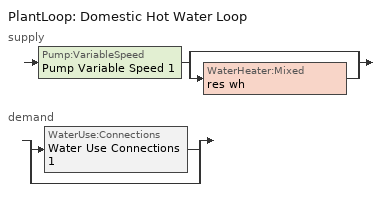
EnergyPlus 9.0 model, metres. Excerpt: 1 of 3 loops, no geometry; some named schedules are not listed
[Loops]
PlantLoop 'Domestic Hot Water Loop'
 supply: Pump:VariableSpeed 'Pump Variable Speed 1' > split
  | bypass
  | WaterHeater:Mixed 'res wh'
 demand: split
  | WaterUse:Connections 'Water Use Connections 1'
  | bypass
[PlantLoop]
Domestic Hot Water Loop: Fluid Type=Water; Plant Equipment Operation Scheme=Domestic Hot Water Loop Operation Schemes; Maximum Loop Temperature {C}=100; Minimum Loop Temperature {C}=0; Maximum Loop Flow Rate {m3/s}=0.01; Minimum Loop Flow Rate {m3/s}=0; Plant Loop Volume {m3}=0.003; Load Distribution Scheme=Optimal; Plant Loop Demand Calculation Scheme=SingleSetpoint
[Sizing:Plant]
Domestic Hot Water Loop: Loop Type=Heating; Design Loop Exit Temperature {C}=52.6667; Loop Design Temperature Difference {deltaC}=5.55556; Sizing Option=NonCoincident; Zone Timesteps in Averaging Window=1; Coincident Sizing Factor Mode=None
[Pump:VariableSpeed]
Pump Variable Speed 1: Design Maximum Flow Rate {m3/s}=0.01; Design Pump Head {Pa}=1; Design Power Consumption {W}=0; Motor Efficiency=1; Fraction of Motor Inefficiencies to Fluid Stream=0; Coefficient 1 of the Part Load Performance Curve=0; Coefficient 2 of the Part Load Performance Curve=1; Coefficient 3 of the Part Load Performance Curve=0; Coefficient 4 of the Part Load Performance Curve=0; Design Minimum Flow Rate {m3/s}=0; Pump Control Type=Intermittent; Skin Loss Radiative Fraction=0.5; Design Power Sizing Method=PowerPerFlowPerPressure; Design Electric Power per Unit Flow Rate {W/(m3/s)}=348701.1; Design Shaft Power per Unit Flow Rate per Unit Head=1.28205; Design Minimum Flow Rate Fraction=0
[WaterHeater:Mixed]
res wh: Tank Volume {m3}=0.136275; Setpoint Temperature Schedule=WH Setpoint Temp; Deadband Temperature Difference {deltaC}=2; Maximum Temperature Limit {C}=99; Heater Control Type=Cycle; Heater Maximum Capacity {W}=5500.06; Heater Minimum Capacity {W}=0; Heater Ignition Minimum Flow Rate {m3/s}=0; Heater Ignition Delay {s}=0; Heater Fuel Type=Electricity; Heater Thermal Efficiency=0.8; Off Cycle Parasitic Fuel Consumption Rate {W}=0; Off Cycle Parasitic Fuel Type=Electricity; Off Cycle Parasitic Heat Fraction to Tank=0; On Cycle Parasitic Fuel Consumption Rate {W}=0; On Cycle Parasitic Fuel Type=Electricity; On Cycle Parasitic Heat Fraction to Tank=0; Ambient Temperature Indicator=Zone; Ambient Temperature Zone=living; Off Cycle Loss Coefficient to Ambient Temperature {W/K}=0.704228; Off Cycle Loss Fraction to Zone=1; On Cycle Loss Coefficient to Ambient Temperature {W/K}=0.704228; On Cycle Loss Fraction to Zone=1; Use Side Effectiveness=1; Source Side Effectiveness=1; Use Side Design Flow Rate {m3/s}=Autosize; Source Side Design Flow Rate {m3/s}=Autosize; Indirect Water Heating Recovery Time {hr}=1.5; Source Side Flow Control Mode=IndirectHeatPrimarySetpoint
[SetpointManager:Scheduled]
Setpoint Manager Scheduled 1: Control Variable=Temperature; Schedule=dhw temp
[WaterUse:Connections]
Water Use Connections 1: Water Use Equipment Name 1=res cw; Water Use Equipment Name 2=res dw; Water Use Equipment Name 3=res shower; Water Use Equipment Name 4=res hot water distribution
[WaterUse:Equipment] Target Temperature Schedule=WH Setpoint Temp
Name | Peak Flow Rate {m3/s} | Flow Rate Fraction Schedule
res cw | 1.51373e-07 | Hot Water Draw Profile
res dw | 1.12977e-08 | Hot Water Draw Profile
res hot water distribution | 5.99978e-07 | Mixed Water Draw Profile
[PlantEquipmentOperationSchemes]
Domestic Hot Water Loop Operation Schemes: Control Scheme Object Type 1=PlantEquipmentOperation:HeatingLoad; Control Scheme Name 1=Domestic Hot Water Loop Heating Operation Scheme; Control Scheme Schedule Name 1=Always On Discrete
[PlantEquipmentOperation:HeatingLoad]
Domestic Hot Water Loop Heating Operation Scheme: Load Range Lower Limit 1 {W}=0; Load Range Upper Limit 1 {W}=1000000000; Range Equipment List Name 1=Domestic Hot Water Loop Heating Equipment List
[PlantEquipmentList]
Domestic Hot Water Loop Heating Equipment List: WaterHeater:Mixed, res wh
[EnergyManagementSystem:Subroutine]
res_ds_res_ac_asys_lk_subrout: Set f_sup = 0.13696303696303697; Set f_ret = 0.10009990009990012; Set f_OA = 0.0; Set oafrate = f_OA * res_ds_res_ac_asys_AhVfr; Set suplkfrate = f_sup * res_ds_res_ac_asys_AhVfr; Set retlkfrate = f_ret * res_ds_res_ac_asys_AhVfr; Set res_ds_res_ac_asys_AhToLiv = (@Abs (suplkfrate-retlkfrate-oafrate)); Set res_ds_res_ac_asys_LivToAh = 0; Set res_ds_res_ac_asys_lk_sup_fan_equiv = 0; Set res_ds_res_ac_asys_lk_ret_fan_equiv = oafrate; If res_ds_res_ac_asys_AhMfr>0; Set h_SA=(@HFnTdbW res_ds_res_ac_asys_AhTt res_ds_res_ac_asys_AhWt); Set h_AHZ=(@HFnTdbW res_ds_res_ac_asys_AhT res_ds_res_ac_asys_AhW); Set h_RA=(@HFnTdbW res_ds_res_ac_asys_RaT res_ds_res_ac_asys_RaW); Set h_fg=(@HfgAirFnWTdb res_ds_res_ac_asys_AhWt res_ds_res_ac_asys_AhTt); Set SALkQtot=f_sup*res_ds_res_ac_asys_AhMfr*(h_RA-h_SA); Set temp1=h_fg*(res_ds_res_ac_asys_RaW-res_ds_res_ac_asys_AhWt); Set res_ds_res_ac_asys_SupLatLkToLv = f_sup*res_ds_res_ac_asys_AhMfr*temp1; Set res_ds_res_ac_asys_SupSLkToLv = SALkQtot-res_ds_res_ac_asys_SupLatLkToLv; Set eTm=(res_ds_res_ac_asys_FanRtf/(res_ds_res_ac_asys_AhMfr*1006.0))*160.315; Set eTm=0-eTm; Set temp4=res_ds_res_ac_asys_AhT; Set tsup=temp4+((res_ds_res_ac_asys_AhTt-res_ds_res_ac_asys_AhT)*(@Exp eTm)); Set temp5=tsup-res_ds_res_ac_asys_AhTt; Set res_ds_res_ac_asys_SupDCnToLv = res_ds_res_ac_asys_AhMfr*1006.0*temp5; Set res_ds_res_ac_asys_SupDCnToAh = 0-res_ds_res_ac_asys_SupDCnToLv; Set eTm=(res_ds_res_ac_asys_FanRtf/(res_ds_res_ac_asys_AhMfr*1006.0))*15.195; Set eTm=0-eTm; Set temp6=res_ds_res_ac_asys_AhT; Set tret=temp6+((res_ds_res_ac_asys_RaT-res_ds_res_ac_asys_AhT)*(@Exp eTm)); Set temp7=tret-res_ds_res_ac_asys_RaT; Set res_ds_res_ac_asys_RetDCnToPl=res_ds_res_ac_asys_AhMfr*1006.0*temp7; Set res_ds_res_ac_asys_RetDCnToAh=0-res_ds_res_ac_asys_RetDCnToPl; Set res_ds_res_ac_asys_RetLatLk=0; Set temp2=(res_ds_res_ac_asys_AhT-res_ds_res_ac_asys_RaT); Set res_ds_res_ac_asys_RetSLk=f_ret*res_ds_res_ac_asys_AhMfr*1006.0*temp2; Set QtLkToAHZn=f_sup*res_ds_res_ac_asys_AhMfr*(h_SA-h_AHZ); Set temp3=(res_ds_res_ac_asys_AhWt-res_ds_res_ac_asys_AhW); Set res_ds_res_ac_asys_SupLatLkToAh=f_sup*res_ds_res_ac_asys_AhMfr*h_fg; Set res_ds_res_ac_asys_SupLatLkToAh=res_ds_res_ac_asys_SupLatLkToAh*temp3; Set res_ds_res_ac_asys_SupSLkToAh=QtLkToAHZn-res_ds_res_ac_asys_SupLatLkToAh; Else; Set res_ds_res_ac_asys_SupLatLkToLv=0; Set res_ds_res_ac_asys_SupSLkToLv=0; Set res_ds_res_ac_asys_SupDCnToLv=0; Set res_ds_res_ac_asys_SupDCnToAh=0; Set res_ds_res_ac_asys_RetDCnToPl=0; Set res_ds_res_ac_asys_RetDCnToAh=0; Set res_ds_res_ac_asys_RetLatLk=0; Set res_ds_res_ac_asys_RetSLk=0; Set res_ds_res_ac_asys_SupLatLkToAh=0; Set res_ds_res_ac_asys_SupSLkToAh=0; EndIf
res_ds_res_fur_gas_asys_lk_subrout: Set f_sup = 0.13696303696303697; Set f_ret = 0.10009990009990012; Set f_OA = 0.0; Set oafrate = f_OA * res_ds_res_fur_gas_asys_AhVfr; Set suplkfrate = f_sup * res_ds_res_fur_gas_asys_AhVfr; Set retlkfrate = f_ret * res_ds_res_fur_gas_asys_AhVfr; Set res_ds_res_fur_gas_asys_AhToLiv = (@Abs (suplkfrate-retlkfrate-oafrate)); Set res_ds_res_fur_gas_asys_LivToAh = 0; Set res_ds_res_fur_gas_asys_lk_sup_fan_equiv = 0; Set res_ds_res_fur_gas_asys_lk_ret_fan_equiv = oafrate; If res_ds_res_fur_gas_asys_AhMfr>0; Set h_SA=(@HFnTdbW res_ds_res_fur_gas_asys_AhTt res_ds_res_fur_gas_asys_AhWt); Set h_AHZ=(@HFnTdbW res_ds_res_fur_gas_asys_AhT res_ds_res_fur_gas_asys_AhW); Set h_RA=(@HFnTdbW res_ds_res_fur_gas_asys_RaT res_ds_res_fur_gas_asys_RaW); Set h_fg=(@HfgAirFnWTdb res_ds_res_fur_gas_asys_AhWt res_ds_res_fur_gas_asys_AhTt); Set SALkQtot=f_sup*res_ds_res_fur_gas_asys_AhMfr*(h_RA-h_SA); Set temp1=h_fg*(res_ds_res_fur_gas_asys_RaW-res_ds_res_fur_gas_asys_AhWt); Set res_ds_res_fur_gas_asys_SupLatLkToLv = f_sup*res_ds_res_fur_gas_asys_AhMfr*temp1; Set res_ds_res_fur_gas_asys_SupSLkToLv = SALkQtot-res_ds_res_fur_gas_asys_SupLatLkToLv; Set eTm=(res_ds_res_fur_gas_asys_FanRtf/(res_ds_res_fur_gas_asys_AhMfr*1006.0))*160.315; Set eTm=0-eTm; Set temp4=res_ds_res_fur_gas_asys_AhT; Set tsup=temp4+((res_ds_res_fur_gas_asys_AhTt-res_ds_res_fur_gas_asys_AhT)*(@Exp eTm)); Set temp5=tsup-res_ds_res_fur_gas_asys_AhTt; Set res_ds_res_fur_gas_asys_SupDCnToLv = res_ds_res_fur_gas_asys_AhMfr*1006.0*temp5; Set res_ds_res_fur_gas_asys_SupDCnToAh = 0-res_ds_res_fur_gas_asys_SupDCnToLv; Set eTm=(res_ds_res_fur_gas_asys_FanRtf/(res_ds_res_fur_gas_asys_AhMfr*1006.0))*15.195; Set eTm=0-eTm; Set temp6=res_ds_res_fur_gas_asys_AhT; Set tret=temp6+((res_ds_res_fur_gas_asys_RaT-res_ds_res_fur_gas_asys_AhT)*(@Exp eTm)); Set temp7=tret-res_ds_res_fur_gas_asys_RaT; Set res_ds_res_fur_gas_asys_RetDCnToPl=res_ds_res_fur_gas_asys_AhMfr*1006.0*temp7; Set res_ds_res_fur_gas_asys_RetDCnToAh=0-res_ds_res_fur_gas_asys_RetDCnToPl; Set res_ds_res_fur_gas_asys_RetLatLk=0; Set temp2=(res_ds_res_fur_gas_asys_AhT-res_ds_res_fur_gas_asys_RaT); Set res_ds_res_fur_gas_asys_RetSLk=f_ret*res_ds_res_fur_gas_asys_AhMfr*1006.0*temp2; Set QtLkToAHZn=f_sup*res_ds_res_fur_gas_asys_AhMfr*(h_SA-h_AHZ); Set temp3=(res_ds_res_fur_gas_asys_AhWt-res_ds_res_fur_gas_asys_AhW); Set res_ds_res_fur_gas_asys_SupLatLkToAh=f_sup*res_ds_res_fur_gas_asys_AhMfr*h_fg; Set res_ds_res_fur_gas_asys_SupLatLkToAh=res_ds_res_fur_gas_asys_SupLatLkToAh*temp3; Set res_ds_res_fur_gas_asys_SupSLkToAh=QtLkToAHZn-res_ds_res_fur_gas_asys_SupLatLkToAh; Else; Set res_ds_res_fur_gas_asys_SupLatLkToLv=0; Set res_ds_res_fur_gas_asys_SupSLkToLv=0; Set res_ds_res_fur_gas_asys_SupDCnToLv=0; Set res_ds_res_fur_gas_asys_SupDCnToAh=0; Set res_ds_res_fur_gas_asys_RetDCnToPl=0; Set res_ds_res_fur_gas_asys_RetDCnToAh=0; Set res_ds_res_fur_gas_asys_RetLatLk=0; Set res_ds_res_fur_gas_asys_RetSLk=0; Set res_ds_res_fur_gas_asys_SupLatLkToAh=0; Set res_ds_res_fur_gas_asys_SupSLkToAh=0; EndIf
[Schedule:Day:Interval]
res shower allday1; res shower allday10; res shower allday11; res shower allday12; res shower allday2; res shower allday3; res shower allday4; res shower allday5; res shower allday6; res shower allday7; res shower allday8; res shower allday9: No, 01:00, 0.123457, 02:00, 0.0740741, 03:00, 0.0493827, 04:00, 0.0246914, 05:00, 0.0493827, 06:00, 0.0740741, 07:00, 0.197531, 08:00, 0.395062, 09:00, 0.592593, 10:00, 0.839506, 11:00, 0.962963, 12:00, 1, 13:00, 0.91358, 14:00, 0.82716, 15:00, 0.703704, 16:00, 0.753086, 17:00, 0.679012, 18:00, 0.666667, 20:00, 0.62963, 21:00, 0.641975, 22:00, 0.666667, 23:00, 0.54321, 24:00, 0.296296
Schedule Day 10: No, 24:00, 0
[Schedule:Week:Daily]
res shower Week Rule - Jan1-Jan6: Schedule Day 10, res shower allday1, res shower allday1, res shower allday1, res shower allday1, res shower allday1, res shower allday1, Schedule Day 10, Schedule Day 10, Schedule Day 10, Schedule Day 10, Schedule Day 10
res shower Week Rule - Jan7-Jan27: res shower allday1, res shower allday1, res shower allday1, res shower allday1, res shower allday1, res shower allday1, res shower allday1, Schedule Day 10, Schedule Day 10, Schedule Day 10, Schedule Day 10, Schedule Day 10
res shower Week Rule - Jan28-Feb3: res shower allday1, res shower allday1, res shower allday1, res shower allday1, res shower allday2, res shower allday2, res shower allday2, Schedule Day 10, Schedule Day 10, Schedule Day 10, Schedule Day 10, Schedule Day 10
res shower Week Rule - Feb4-Feb24: res shower allday2, res shower allday2, res shower allday2, res shower allday2, res shower allday2, res shower allday2, res shower allday2, Schedule Day 10, Schedule Day 10, Schedule Day 10, Schedule Day 10, Schedule Day 10
res shower Week Rule - Feb25-Mar3: res shower allday2, res shower allday2, res shower allday2, res shower allday2, res shower allday3, res shower allday3, res shower allday3, Schedule Day 10, Schedule Day 10, Schedule Day 10, Schedule Day 10, Schedule Day 10
res shower Week Rule - Mar4-Mar31: res shower allday3, res shower allday3, res shower allday3, res shower allday3, res shower allday3, res shower allday3, res shower allday3, Schedule Day 10, Schedule Day 10, Schedule Day 10, Schedule Day 10, Schedule Day 10
res shower Week Rule - Apr1-Apr28: res shower allday4, res shower allday4, res shower allday4, res shower allday4, res shower allday4, res shower allday4, res shower allday4, Schedule Day 10, Schedule Day 10, Schedule Day 10, Schedule Day 10, Schedule Day 10
res shower Week Rule - Apr29-May5: res shower allday4, res shower allday4, res shower allday5, res shower allday5, res shower allday5, res shower allday5, res shower allday5, Schedule Day 10, Schedule Day 10, Schedule Day 10, Schedule Day 10, Schedule Day 10
res shower Week Rule - May6-May26: res shower allday5, res shower allday5, res shower allday5, res shower allday5, res shower allday5, res shower allday5, res shower allday5, Schedule Day 10, Schedule Day 10, Schedule Day 10, Schedule Day 10, Schedule Day 10
res shower Week Rule - May27-Jun2: res shower allday5, res shower allday5, res shower allday5, res shower allday5, res shower allday5, res shower allday6, res shower allday6, Schedule Day 10, Schedule Day 10, Schedule Day 10, Schedule Day 10, Schedule Day 10
res shower Week Rule - Jun3-Jun30: res shower allday6, res shower allday6, res shower allday6, res shower allday6, res shower allday6, res shower allday6, res shower allday6, Schedule Day 10, Schedule Day 10, Schedule Day 10, Schedule Day 10, Schedule Day 10
res shower Week Rule - Jul1-Jul28: res shower allday7, res shower allday7, res shower allday7, res shower allday7, res shower allday7, res shower allday7, res shower allday7, Schedule Day 10, Schedule Day 10, Schedule Day 10, Schedule Day 10, Schedule Day 10
res shower Week Rule - Jul29-Aug4: res shower allday7, res shower allday7, res shower allday7, res shower allday8, res shower allday8, res shower allday8, res shower allday8, Schedule Day 10, Schedule Day 10, Schedule Day 10, Schedule Day 10, Schedule Day 10
res shower Week Rule - Aug5-Aug25: res shower allday8, res shower allday8, res shower allday8, res shower allday8, res shower allday8, res shower allday8, res shower allday8, Schedule Day 10, Schedule Day 10, Schedule Day 10, Schedule Day 10, Schedule Day 10
res shower Week Rule - Aug26-Sep1: res shower allday8, res shower allday8, res shower allday8, res shower allday8, res shower allday8, res shower allday8, res shower allday9, Schedule Day 10, Schedule Day 10, Schedule Day 10, Schedule Day 10, Schedule Day 10
res shower Week Rule - Sep2-Sep29: res shower allday9, res shower allday9, res shower allday9, res shower allday9, res shower allday9, res shower allday9, res shower allday9, Schedule Day 10, Schedule Day 10, Schedule Day 10, Schedule Day 10, Schedule Day 10
res shower Week Rule - Sep30-Oct6: res shower allday9, res shower allday10, res shower allday10, res shower allday10, res shower allday10, res shower allday10, res shower allday10, Schedule Day 10, Schedule Day 10, Schedule Day 10, Schedule Day 10, Schedule Day 10
res shower Week Rule - Oct7-Oct27: res shower allday10, res shower allday10, res shower allday10, res shower allday10, res shower allday10, res shower allday10, res shower allday10, Schedule Day 10, Schedule Day 10, Schedule Day 10, Schedule Day 10, Schedule Day 10
res shower Week Rule - Oct28-Nov3: res shower allday10, res shower allday10, res shower allday10, res shower allday10, res shower allday11, res shower allday11, res shower allday11, Schedule Day 10, Schedule Day 10, Schedule Day 10, Schedule Day 10, Schedule Day 10
res shower Week Rule - Nov4-Nov24: res shower allday11, res shower allday11, res shower allday11, res shower allday11, res shower allday11, res shower allday11, res shower allday11, Schedule Day 10, Schedule Day 10, Schedule Day 10, Schedule Day 10, Schedule Day 10
res shower Week Rule - Nov25-Dec1: res shower allday11, res shower allday11, res shower allday11, res shower allday11, res shower allday11, res shower allday11, res shower allday12, Schedule Day 10, Schedule Day 10, Schedule Day 10, Schedule Day 10, Schedule Day 10
res shower Week Rule - Dec2-Dec31: res shower allday12, res shower allday12, res shower allday12, res shower allday12, res shower allday12, res shower allday12, res shower allday12, Schedule Day 10, Schedule Day 10, Schedule Day 10, Schedule Day 10, Schedule Day 10
[Schedule:Year]
res shower: res shower Week Rule - Jan1-Jan6, 1, 1, 1, 6, res shower Week Rule - Jan7-Jan27, 1, 7, 1, 27, res shower Week Rule - Jan28-Feb3, 1, 28, 2, 3, res shower Week Rule - Feb4-Feb24, 2, 4, 2, 24, res shower Week Rule - Feb25-Mar3, 2, 25, 3, 3, res shower Week Rule - Mar4-Mar31, 3, 4, 3, 31, res shower Week Rule - Apr1-Apr28, 4, 1, 4, 28, res shower Week Rule - Apr29-May5, 4, 29, 5, 5, res shower Week Rule - May6-May26, 5, 6, 5, 26, res shower Week Rule - May27-Jun2, 5, 27, 6, 2, res shower Week Rule - Jun3-Jun30, 6, 3, 6, 30, res shower Week Rule - Jul1-Jul28, 7, 1, 7, 28, res shower Week Rule - Jul29-Aug4, 7, 29, 8, 4, res shower Week Rule - Aug5-Aug25, 8, 5, 8, 25, res shower Week Rule - Aug26-Sep1, 8, 26, 9, 1, res shower Week Rule - Sep2-Sep29, 9, 2, 9, 29, res shower Week Rule - Sep30-Oct6, 9, 30, 10, 6, res shower Week Rule - Oct7-Oct27, 10, 7, 10, 27, res shower Week Rule - Oct28-Nov3, 10, 28, 11, 3, res shower Week Rule - Nov4-Nov24, 11, 4, 11, 24, res shower Week Rule - Nov25-Dec1, 11, 25, 12, 1, res shower Week Rule - Dec2-Dec31, 12, 2, 12, 31
[Schedule:Constant]
Name | Hourly Value
Always On Discrete | 1
dhw temp; WH Setpoint Temp | 52.6667
